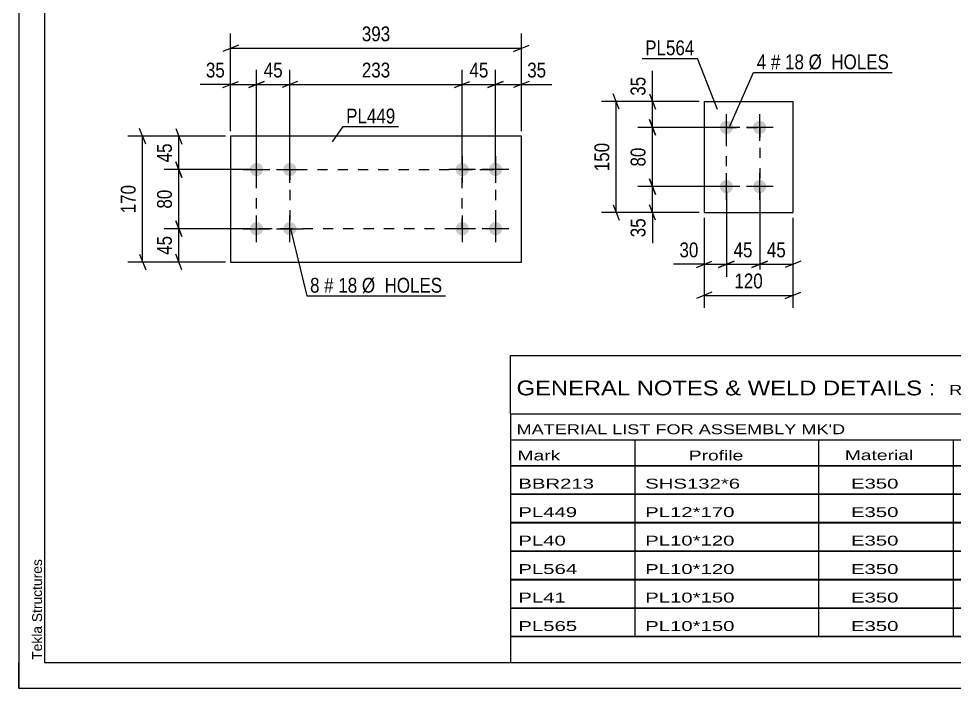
# Model space of a CAD drawing. Header units: millimetres. Extents: x 0 to 420, y 0 to 297.
# Drawn here: x 0 to 180.9, y 0 to 129.3 of the extents above; entities that cross this region are included whole.
import ezdxf

# ---------------------------------------------------------------- set-up
doc = ezdxf.new("R2010")
doc.units = ezdxf.units.MM
doc.linetypes.add('DXK_LINE_DOT2', pattern=[3.9198, 1.9599, -1.9599])
doc.styles.add('Arial', font='ARIAL.TTF', dxfattribs={"height": 0.2})
doc.styles.add('Arial Narrow', font='ARIALN.TTF', dxfattribs={"height": 0.2})

# ---------------------------------------------------------------- blocks, each defined once
blk = doc.blocks.new('Unknown-581589653-1129')
at = {"color": 5, "linetype": 'Continuous'}
for p, q in [((0, 297), (0, 0)), ((5, 292), (5, 5)), ((0, 0), (0, 5)), ((5, 5), (415, 5)), ((0, 0), (420, 0))]:
    blk.add_line(p, q, dxfattribs=at)
at = {"color": 174, "linetype": 'Continuous', "style": 'Arial'}
blk.add_text('Tekla Structures', height=1.9102, rotation=90, dxfattribs=at).set_placement((4.5, 5.5))
blk = doc.blocks.new('Part-581589653-5530 - 5529')
at = {"color": 2, "linetype": 'Continuous'}
for p, q in [((132.4, 113.3), (132.4, 91.87)), ((132.4, 113.3), (149.54, 113.3)), ((149.54, 113.3), (149.54, 91.87)), ((132.4, 91.87), (149.54, 91.87))]:
    blk.add_line(p, q, dxfattribs=at)
blk = doc.blocks.new('Bolt-581589653-5531 - 5529')
at = {"linetype": 'Continuous'}
for points in [[(136.69, 107.01, -1), (136.69, 109.58, -1)], [(143.11, 107.01, -1), (143.11, 109.58, -1)], [(136.69, 95.58, -1), (136.69, 98.15, -1)], [(143.11, 95.58, -1), (143.11, 98.15, -1)]]:
    blk.add_hatch(color=1, dxfattribs=at).paths.add_polyline_path(points)
at = {"color": 1, "linetype": 'Continuous'}
for p, q in [((136.69, 105.72), (136.69, 110.87)), ((143.11, 105.72), (143.11, 110.87)), ((139.26, 108.3), (134.11, 108.3)), ((145.69, 108.3), (140.54, 108.3)), ((136.69, 94.3), (136.69, 99.44)), ((143.11, 94.3), (143.11, 99.44)), ((139.26, 96.87), (134.11, 96.87)), ((145.69, 96.87), (140.54, 96.87))]:
    blk.add_line(p, q, dxfattribs=at)
blk = doc.blocks.new('Part-581589653-5521 - 5520')
at = {"color": 2, "linetype": 'Continuous'}
for p, q in [((97.09, 106.59), (40.93, 106.59)), ((40.93, 106.59), (40.93, 82.31)), ((97.09, 82.31), (97.09, 106.59)), ((40.93, 82.31), (97.09, 82.31))]:
    blk.add_line(p, q, dxfattribs=at)
blk = doc.blocks.new('Bolt-581589653-5522 - 5520')
at = {"linetype": 'Continuous'}
for points in [[(85.66, 98.88, -1), (85.66, 101.45, -1)], [(92.09, 98.88, -1), (92.09, 101.45, -1)], [(85.66, 87.45, -1), (85.66, 90.02, -1)], [(92.09, 87.45, -1), (92.09, 90.02, -1)]]:
    blk.add_hatch(color=1, dxfattribs=at).paths.add_polyline_path(points)
at = {"color": 1, "linetype": 'Continuous'}
for p, q in [((85.66, 102.74), (85.66, 97.59)), ((92.09, 102.74), (92.09, 97.59)), ((88.23, 100.16), (83.09, 100.16)), ((94.66, 100.16), (89.52, 100.16)), ((85.66, 91.31), (85.66, 86.16)), ((92.09, 91.31), (92.09, 86.16)), ((88.23, 88.74), (83.09, 88.74)), ((94.66, 88.74), (89.52, 88.74))]:
    blk.add_line(p, q, dxfattribs=at)
blk = doc.blocks.new('Bolt-581589653-5523 - 5520')
at = {"linetype": 'Continuous'}
for points in [[(45.93, 101.45, -1), (45.93, 98.88, -1)], [(52.36, 101.45, -1), (52.36, 98.88, -1)], [(45.93, 90.02, -1), (45.93, 87.45, -1)], [(52.36, 90.02, -1), (52.36, 87.45, -1)]]:
    blk.add_hatch(color=1, dxfattribs=at).paths.add_polyline_path(points)
at = {"color": 1, "linetype": 'Continuous'}
for p, q in [((45.93, 97.59), (45.93, 102.74)), ((52.36, 97.59), (52.36, 102.74)), ((43.36, 100.16), (48.5, 100.16)), ((49.79, 100.16), (54.93, 100.16)), ((45.93, 86.16), (45.93, 91.31)), ((52.36, 86.16), (52.36, 91.31)), ((43.36, 88.74), (48.5, 88.74)), ((49.79, 88.74), (54.93, 88.74))]:
    blk.add_line(p, q, dxfattribs=at)
blk = doc.blocks.new('Rectangle-581589653-6721 - 5529')
at = {"color": 1, "linetype": 'DXK_LINE_DOT2'}
blk.add_lwpolyline([(136.69, 108.3), (143.11, 108.3), (143.11, 96.87), (136.69, 96.87), (136.69, 108.3)], close=True, dxfattribs=at)
blk = doc.blocks.new('Rectangle-581589653-6785 - 5520')
at = {"color": 1, "linetype": 'DXK_LINE_DOT2'}
blk.add_lwpolyline([(45.93, 100.16), (52.36, 100.16), (52.36, 88.74), (45.93, 88.74), (45.93, 100.16)], close=True, dxfattribs=at)
blk = doc.blocks.new('Rectangle-581589653-6795 - 5520')
at = {"color": 1, "linetype": 'DXK_LINE_DOT2'}
blk.add_lwpolyline([(45.93, 100.16), (92.09, 100.16), (92.09, 88.74), (45.93, 88.74), (45.93, 100.16)], close=True, dxfattribs=at)
blk = doc.blocks.new('Rectangle-581589653-6805 - 5520')
at = {"color": 1, "linetype": 'DXK_LINE_DOT2'}
blk.add_lwpolyline([(85.66, 100.16), (92.09, 100.16), (92.09, 88.74), (85.66, 88.74), (85.66, 100.16)], close=True, dxfattribs=at)
blk = doc.blocks.new('StraightDimension-581589653-5639 - 5529')
at = {"color": 7, "linetype": 'Continuous'}
for p, q in [((121.8, 98.37), (123, 95.37)), ((135.69, 96.87), (119.55, 96.87)), ((122.4, 91.87), (122.4, 96.87)), ((123, 90.37), (121.8, 93.37)), ((131.4, 91.87), (119.55, 91.87))]:
    blk.add_line(p, q, dxfattribs=at)
at = {"color": 0}
blk.add_wipeout([(121.65, 91.34), (117.45, 91.34), (117.45, 86.49), (121.65, 86.49)], dxfattribs=at)
at = {"color": 7, "linetype": 'Continuous'}
blk.add_line((122.4, 91.87), (122.4, 85.96), dxfattribs=at)
blk.add_line((122.4, 91.87), (122.4, 85.96), dxfattribs=at)
at = {"color": 3, "style": 'Arial Narrow'}
blk.add_text('35', height=2.863, rotation=90.0002, dxfattribs=at).set_placement((121.05, 87.09))
blk = doc.blocks.new('StraightDimension-581589653-5655 - 5529')
at = {"color": 7, "linetype": 'Continuous'}
for p, q in [((136.69, 95.87), (136.69, 79.47)), ((132.4, 90.87), (132.4, 79.47)), ((130.9, 81.27), (133.9, 82.47)), ((132.4, 81.87), (136.69, 81.87)), ((138.19, 82.47), (135.19, 81.27))]:
    blk.add_line(p, q, dxfattribs=at)
at = {"color": 0}
blk.add_wipeout([(131.87, 82.62), (131.87, 86.82), (127.02, 86.82), (127.02, 82.62)], dxfattribs=at)
at = {"color": 7, "linetype": 'Continuous'}
blk.add_line((132.4, 81.87), (126.49, 81.87), dxfattribs=at)
blk.add_line((132.4, 81.87), (126.49, 81.87), dxfattribs=at)
at = {"color": 3, "style": 'Arial Narrow'}
blk.add_text('30', height=2.863, dxfattribs=at).set_placement((127.62, 83.22))
blk = doc.blocks.new('StraightDimension-581589653-5638 - 5529')
at = {"color": 7, "linetype": 'Continuous'}
for p, q in [((121.8, 109.8), (123, 106.8)), ((135.69, 108.3), (119.55, 108.3)), ((122.4, 96.87), (122.4, 108.3)), ((123, 95.37), (121.8, 98.37)), ((135.69, 96.87), (119.55, 96.87))]:
    blk.add_line(p, q, dxfattribs=at)
at = {"color": 0}
blk.add_wipeout([(121.65, 105.01), (117.45, 105.01), (117.45, 100.15), (121.65, 100.15)], dxfattribs=at)
at = {"color": 3, "style": 'Arial Narrow'}
blk.add_text('80', height=2.863, rotation=90.0002, dxfattribs=at).set_placement((121.05, 100.75))
blk = doc.blocks.new('StraightDimension-581589653-5637 - 5529')
at = {"color": 7, "linetype": 'Continuous'}
for p, q in [((121.8, 114.8), (123, 111.8)), ((131.4, 113.3), (119.55, 113.3)), ((122.4, 108.3), (122.4, 113.3)), ((123, 106.8), (121.8, 109.8)), ((135.69, 108.3), (119.55, 108.3))]:
    blk.add_line(p, q, dxfattribs=at)
at = {"color": 0}
blk.add_wipeout([(121.65, 118.68), (117.45, 118.68), (117.45, 113.82), (121.65, 113.82)], dxfattribs=at)
at = {"color": 7, "linetype": 'Continuous'}
blk.add_line((122.4, 113.3), (122.4, 119.2), dxfattribs=at)
blk.add_line((122.4, 113.3), (122.4, 119.2), dxfattribs=at)
at = {"color": 3, "style": 'Arial Narrow'}
blk.add_text('35', height=2.863, rotation=90.0002, dxfattribs=at).set_placement((121.05, 114.42))
blk = doc.blocks.new('StraightDimension-581589653-5649 - 5529')
at = {"color": 7, "linetype": 'Continuous'}
for p, q in [((116, 111.8), (114.8, 114.8)), ((131.4, 113.3), (112.55, 113.3)), ((115.4, 91.87), (115.4, 113.3)), ((114.8, 93.37), (116, 90.37)), ((131.4, 91.87), (112.55, 91.87))]:
    blk.add_line(p, q, dxfattribs=at)
at = {"color": 0}
blk.add_wipeout([(114.65, 105.92), (110.45, 105.92), (110.45, 99.24), (114.65, 99.24)], dxfattribs=at)
at = {"color": 3, "style": 'Arial Narrow'}
blk.add_text('150', height=2.863, rotation=90.0002, dxfattribs=at).set_placement((114.05, 99.84))
blk = doc.blocks.new('StraightDimension-581589653-5653 - 5529')
at = {"color": 7, "linetype": 'Continuous'}
for p, q in [((143.11, 95.87), (143.11, 79.47)), ((149.54, 90.87), (149.54, 79.47)), ((141.61, 81.27), (144.61, 82.47)), ((143.11, 81.87), (149.54, 81.87)), ((151.04, 82.47), (148.04, 81.27))]:
    blk.add_line(p, q, dxfattribs=at)
at = {"color": 0}
blk.add_wipeout([(148.76, 82.62), (148.76, 86.82), (143.9, 86.82), (143.9, 82.62)], dxfattribs=at)
at = {"color": 3, "style": 'Arial Narrow'}
blk.add_text('45', height=2.863, dxfattribs=at).set_placement((144.5, 83.22))
blk = doc.blocks.new('StraightDimension-581589653-5654 - 5529')
at = {"color": 7, "linetype": 'Continuous'}
for p, q in [((136.69, 95.87), (136.69, 79.47)), ((143.11, 95.87), (143.11, 79.47)), ((135.19, 81.27), (138.19, 82.47)), ((136.69, 81.87), (143.11, 81.87)), ((144.61, 82.47), (141.61, 81.27))]:
    blk.add_line(p, q, dxfattribs=at)
at = {"color": 0}
blk.add_wipeout([(142.33, 82.62), (142.33, 86.82), (137.47, 86.82), (137.47, 82.62)], dxfattribs=at)
at = {"color": 3, "style": 'Arial Narrow'}
blk.add_text('45', height=2.863, dxfattribs=at).set_placement((138.07, 83.22))
blk = doc.blocks.new('StraightDimension-581589653-5665 - 5529')
at = {"color": 7, "linetype": 'Continuous'}
for p, q in [((132.4, 90.87), (132.4, 73.47)), ((149.54, 90.87), (149.54, 73.47)), ((133.9, 76.47), (130.9, 75.27)), ((148.04, 75.27), (151.04, 76.47)), ((132.4, 75.87), (149.54, 75.87))]:
    blk.add_line(p, q, dxfattribs=at)
at = {"color": 0}
blk.add_wipeout([(144.31, 76.62), (144.31, 80.82), (137.63, 80.82), (137.63, 76.62)], dxfattribs=at)
at = {"color": 3, "style": 'Arial Narrow'}
blk.add_text('120', height=2.863, dxfattribs=at).set_placement((138.23, 77.22))
blk = doc.blocks.new('StraightDimension-581589653-5593 - 5520')
at = {"color": 7, "linetype": 'Continuous'}
for p, q in [((92.09, 101.16), (92.09, 119.44)), ((97.09, 107.59), (97.09, 119.44)), ((90.59, 115.99), (93.59, 117.19)), ((92.09, 116.59), (97.09, 116.59)), ((98.59, 117.19), (95.59, 115.99))]:
    blk.add_line(p, q, dxfattribs=at)
at = {"color": 0}
blk.add_wipeout([(102.47, 117.34), (102.47, 121.54), (97.61, 121.54), (97.61, 117.34)], dxfattribs=at)
at = {"color": 7, "linetype": 'Continuous'}
blk.add_line((97.09, 116.59), (102.99, 116.59), dxfattribs=at)
blk.add_line((97.09, 116.59), (102.99, 116.59), dxfattribs=at)
at = {"color": 3, "style": 'Arial Narrow'}
blk.add_text('35', height=2.863, dxfattribs=at).set_placement((98.21, 117.94))
blk = doc.blocks.new('StraightDimension-581589653-5594 - 5520')
at = {"color": 7, "linetype": 'Continuous'}
for p, q in [((85.66, 101.16), (85.66, 119.44)), ((92.09, 101.16), (92.09, 119.44)), ((84.16, 115.99), (87.16, 117.19)), ((85.66, 116.59), (92.09, 116.59)), ((93.59, 117.19), (90.59, 115.99))]:
    blk.add_line(p, q, dxfattribs=at)
at = {"color": 0}
blk.add_wipeout([(91.3, 117.34), (91.3, 121.54), (86.45, 121.54), (86.45, 117.34)], dxfattribs=at)
at = {"color": 3, "style": 'Arial Narrow'}
blk.add_text('45', height=2.863, dxfattribs=at).set_placement((87.05, 117.94))
blk = doc.blocks.new('StraightDimension-581589653-5595 - 5520')
at = {"color": 7, "linetype": 'Continuous'}
for p, q in [((52.36, 101.16), (52.36, 119.44)), ((85.66, 101.16), (85.66, 119.44)), ((53.86, 117.19), (50.86, 115.99)), ((52.36, 116.59), (85.66, 116.59)), ((84.16, 115.99), (87.16, 117.19))]:
    blk.add_line(p, q, dxfattribs=at)
at = {"color": 0}
blk.add_wipeout([(72.35, 117.34), (72.35, 121.54), (65.67, 121.54), (65.67, 117.34)], dxfattribs=at)
at = {"color": 3, "style": 'Arial Narrow'}
blk.add_text('233', height=2.863, dxfattribs=at).set_placement((66.27, 117.94))
blk = doc.blocks.new('StraightDimension-581589653-5596 - 5520')
at = {"color": 7, "linetype": 'Continuous'}
for p, q in [((45.93, 101.16), (45.93, 119.44)), ((52.36, 101.16), (52.36, 119.44)), ((44.43, 115.99), (47.43, 117.19)), ((45.93, 116.59), (52.36, 116.59)), ((53.86, 117.19), (50.86, 115.99))]:
    blk.add_line(p, q, dxfattribs=at)
at = {"color": 0}
blk.add_wipeout([(51.58, 117.34), (51.58, 121.54), (46.72, 121.54), (46.72, 117.34)], dxfattribs=at)
at = {"color": 3, "style": 'Arial Narrow'}
blk.add_text('45', height=2.863, dxfattribs=at).set_placement((47.32, 117.94))
blk = doc.blocks.new('StraightDimension-581589653-5597 - 5520')
at = {"color": 7, "linetype": 'Continuous'}
for p, q in [((40.93, 107.59), (40.93, 119.44)), ((45.93, 101.16), (45.93, 119.44)), ((39.43, 115.99), (42.43, 117.19)), ((40.93, 116.59), (45.93, 116.59)), ((47.43, 117.19), (44.43, 115.99))]:
    blk.add_line(p, q, dxfattribs=at)
at = {"color": 0}
blk.add_wipeout([(40.41, 117.34), (40.41, 121.54), (35.55, 121.54), (35.55, 117.34)], dxfattribs=at)
at = {"color": 7, "linetype": 'Continuous'}
blk.add_line((40.93, 116.59), (35.03, 116.59), dxfattribs=at)
blk.add_line((40.93, 116.59), (35.03, 116.59), dxfattribs=at)
at = {"color": 3, "style": 'Arial Narrow'}
blk.add_text('35', height=2.863, dxfattribs=at).set_placement((36.15, 117.94))
blk = doc.blocks.new('StraightDimension-581589653-5613 - 5520')
at = {"color": 7, "linetype": 'Continuous'}
for p, q in [((40.93, 107.59), (40.93, 126.44)), ((97.09, 107.59), (97.09, 126.44)), ((42.43, 124.19), (39.43, 122.99)), ((40.93, 123.59), (97.09, 123.59)), ((95.59, 122.99), (98.59, 124.19))]:
    blk.add_line(p, q, dxfattribs=at)
at = {"color": 0}
blk.add_wipeout([(72.35, 124.34), (72.35, 128.54), (65.67, 128.54), (65.67, 124.34)], dxfattribs=at)
at = {"color": 3, "style": 'Arial Narrow'}
blk.add_text('393', height=2.863, dxfattribs=at).set_placement((66.27, 124.94))
blk = doc.blocks.new('StraightDimension-581589653-5633 - 5520')
at = {"color": 7, "linetype": 'Continuous'}
for p, q in [((24.53, 105.09), (23.33, 108.09)), ((39.93, 106.59), (21.08, 106.59)), ((23.93, 82.31), (23.93, 106.59)), ((23.33, 83.81), (24.53, 80.81)), ((39.93, 82.31), (21.08, 82.31))]:
    blk.add_line(p, q, dxfattribs=at)
at = {"color": 0}
blk.add_wipeout([(23.18, 97.79), (18.98, 97.79), (18.98, 91.11), (23.18, 91.11)], dxfattribs=at)
at = {"color": 3, "style": 'Arial Narrow'}
blk.add_text('170', height=2.863, rotation=90.0002, dxfattribs=at).set_placement((22.58, 91.71))
blk = doc.blocks.new('StraightDimension-581589653-6763 - 5520')
at = {"color": 7, "linetype": 'Continuous'}
for p, q in [((30.33, 108.09), (31.53, 105.09)), ((39.93, 106.59), (28.08, 106.59)), ((30.93, 100.16), (30.93, 106.59)), ((31.53, 98.66), (30.33, 101.66)), ((44.93, 100.16), (28.08, 100.16))]:
    blk.add_line(p, q, dxfattribs=at)
at = {"color": 0}
blk.add_wipeout([(30.18, 105.81), (25.98, 105.81), (25.98, 100.95), (30.18, 100.95)], dxfattribs=at)
at = {"color": 3, "style": 'Arial Narrow'}
blk.add_text('45', height=2.863, rotation=90.0002, dxfattribs=at).set_placement((29.58, 101.55))
blk = doc.blocks.new('StraightDimension-581589653-6764 - 5520')
at = {"color": 7, "linetype": 'Continuous'}
for p, q in [((30.33, 101.66), (31.53, 98.66)), ((44.93, 100.16), (28.08, 100.16)), ((30.93, 88.74), (30.93, 100.16)), ((44.93, 88.74), (28.08, 88.74)), ((31.53, 87.24), (30.33, 90.24))]:
    blk.add_line(p, q, dxfattribs=at)
at = {"color": 0}
blk.add_wipeout([(30.18, 96.88), (25.98, 96.88), (25.98, 92.02), (30.18, 92.02)], dxfattribs=at)
at = {"color": 3, "style": 'Arial Narrow'}
blk.add_text('80', height=2.863, rotation=90.0002, dxfattribs=at).set_placement((29.58, 92.62))
blk = doc.blocks.new('StraightDimension-581589653-6765 - 5520')
at = {"color": 7, "linetype": 'Continuous'}
for p, q in [((44.93, 88.74), (28.08, 88.74)), ((30.33, 90.24), (31.53, 87.24)), ((30.93, 82.31), (30.93, 88.74)), ((31.53, 80.81), (30.33, 83.81)), ((39.93, 82.31), (28.08, 82.31))]:
    blk.add_line(p, q, dxfattribs=at)
at = {"color": 0}
blk.add_wipeout([(30.18, 87.95), (25.98, 87.95), (25.98, 83.09), (30.18, 83.09)], dxfattribs=at)
at = {"color": 3, "style": 'Arial Narrow'}
blk.add_text('45', height=2.863, rotation=90.0002, dxfattribs=at).set_placement((29.58, 83.69))
blk = doc.blocks.new('Unknown-581589653-7108')
at = {"color": 7, "linetype": 'Continuous'}
for p, q in [((95, 64.25), (255, 64.25)), ((95, 53), (95, 64.25)), ((255, 64.25), (255, 53)), ((95, 53), (255, 53)), ((95, 53), (95, 48)), ((255, 53), (255, 48)), ((95, 48), (255, 48)), ((95, 48), (95, 43)), ((119, 48), (119, 43)), ((154.5, 48), (154.5, 43)), ((180.5, 48), (180.5, 43)), ((193.5, 48), (193.5, 43)), ((211, 48), (211, 43)), ((233, 48), (233, 43)), ((255, 48), (255, 43)), ((95, 43), (255, 43)), ((95, 42.95), (95, 37.55)), ((95, 42.95), (255, 42.95)), ((119, 43), (119, 37.5)), ((154.5, 43), (154.5, 37.5)), ((180.5, 43), (180.5, 37.5)), ((193.5, 43), (193.5, 37.5)), ((211, 43), (211, 37.5)), ((233, 43), (233, 37.5)), ((255, 42.95), (255, 37.55)), ((95, 37.55), (255, 37.55)), ((95, 37.45), (95, 32.05)), ((95, 37.45), (255, 37.45)), ((119, 37.5), (119, 32)), ((154.5, 37.5), (154.5, 32)), ((180.5, 37.5), (180.5, 32)), ((193.5, 37.5), (193.5, 32)), ((211, 37.5), (211, 32)), ((233, 37.5), (233, 32)), ((255, 37.45), (255, 32.05)), ((95, 32.05), (255, 32.05)), ((95, 31.95), (95, 26.55)), ((95, 31.95), (255, 31.95)), ((119, 32), (119, 26.5)), ((154.5, 32), (154.5, 26.5)), ((180.5, 32), (180.5, 26.5)), ((193.5, 32), (193.5, 26.5)), ((211, 32), (211, 26.5)), ((233, 32), (233, 26.5)), ((255, 31.95), (255, 26.55)), ((95, 26.55), (255, 26.55)), ((95, 26.45), (95, 21.05)), ((95, 26.45), (255, 26.45)), ((119, 26.5), (119, 21)), ((154.5, 26.5), (154.5, 21)), ((180.5, 26.5), (180.5, 21)), ((193.5, 26.5), (193.5, 21)), ((211, 26.5), (211, 21)), ((233, 26.5), (233, 21)), ((255, 26.45), (255, 21.05)), ((95, 21.05), (255, 21.05)), ((95, 20.95), (95, 15.55)), ((95, 20.95), (255, 20.95)), ((119, 21), (119, 15.5)), ((154.5, 21), (154.5, 15.5)), ((180.5, 21), (180.5, 15.5)), ((193.5, 21), (193.5, 15.5)), ((211, 21), (211, 15.5)), ((233, 21), (233, 15.5)), ((255, 20.95), (255, 15.55)), ((95, 15.55), (255, 15.55)), ((95, 15.45), (95, 10.05)), ((95, 15.45), (255, 15.45)), ((119, 15.5), (119, 10)), ((154.5, 15.5), (154.5, 10)), ((180.5, 15.5), (180.5, 10)), ((193.5, 15.5), (193.5, 10)), ((211, 15.5), (211, 10)), ((233, 15.5), (233, 10)), ((255, 15.45), (255, 10.05)), ((95, 10.05), (255, 10.05)), ((95, 10), (255, 10)), ((95, 10), (95, 5)), ((211, 10), (211, 5)), ((233, 10), (233, 5)), ((255, 10), (255, 5)), ((95, 5), (255, 5))]:
    blk.add_line(p, q, dxfattribs=at)
at = {"color": 7, "style": 'Arial Narrow'}
for s, height, width, p in [('GENERAL NOTES & WELD DETAILS :', 2.8633, 1.4, (96.15, 56.56)), ('REFER TYP DRAWING TYP-01', 1.9089, 1.6, (179.7, 56.66)), ("MATERIAL LIST FOR ASSEMBLY MK'D", 1.9089, 1.6, (96.15, 49.06)), ('BBR213', 1.909, 1.794707, (187.48, 48.97)), ('1', 1.91, 1.794707, (217.08, 49.06)), ('No. Required', 1.9089, 1.6, (226.41, 49.06)), ('Mark', 1.909, 1.7, (96.34, 44)), ('Profile', 1.909, 1.7, (129.41, 44)), ('Material', 1.909, 1.7, (159.54, 44.06)), ('No.', 1.909, 1.7, (184.5, 44.06)), ('Length', 1.909, 1.7, (195, 44.06)), ('Area', 1.909, 1.7, (217.5, 44.06)), ('Weight', 1.909, 1.7, (237, 44.06))]:
    blk.add_text(s, height=height, dxfattribs=dict(at, width=width)).set_placement(p)
at = {"color": 7, "linetype": 'Continuous', "style": 'Arial Narrow'}
for s, height, width, p in [('BBR213', 1.909, 1.794707, (96.5, 38.56)), ('SHS132*6', 1.909, 1.794707, (121, 38.56)), ('E350', 1.909, 1.794707, (160.74, 38.56)), ('1', 1.91, 1.794707, (184.86, 38.56)), ('2258', 1.909, 1.794707, (197.58, 38.56)), ('1.2', 1.909, 1.794707, (221.32, 38.56)), ('53.4', 1.909, 1.794707, (240.14, 38.56)), ('PL449', 1.909, 1.794707, (96.5, 33.06)), ('PL12*170', 1.909, 1.794707, (121, 33.06)), ('E350', 1.909, 1.794707, (160.74, 33.06)), ('1', 1.91, 1.794707, (184.86, 33.06)), ('393', 1.909, 1.794707, (199.77, 33.06)), ('0.1', 1.909, 1.794707, (221.32, 33.06)), ('6.3', 1.909, 1.794707, (242.33, 33.06)), ('PL40', 1.909, 1.794707, (96.5, 27.56)), ('PL10*120', 1.909, 1.794707, (121, 27.56)), ('E350', 1.909, 1.794707, (160.74, 27.56)), ('2', 1.91, 1.794707, (184.86, 27.56)), ('150', 1.909, 1.794707, (199.77, 27.56)), ('0.0', 1.909, 1.794707, (221.32, 27.56)), ('2.8', 1.909, 1.794707, (242.33, 27.56)), ('PL564', 1.909, 1.794707, (96.5, 22.06)), ('PL10*120', 1.909, 1.794707, (121, 22.06)), ('E350', 1.909, 1.794707, (160.74, 22.06)), ('2', 1.91, 1.794707, (184.86, 22.06)), ('150', 1.909, 1.794707, (199.77, 22.06)), ('0.0', 1.909, 1.794707, (221.32, 22.06)), ('2.8', 1.909, 1.794707, (242.33, 22.06)), ('PL41', 1.909, 1.794707, (96.5, 16.56)), ('PL10*150', 1.909, 1.794707, (121, 16.56)), ('E350', 1.909, 1.794707, (160.74, 16.56)), ('1', 1.91, 1.794707, (184.86, 16.56)), ('150', 1.909, 1.794707, (199.77, 16.56)), ('0.1', 1.909, 1.794707, (221.32, 16.56)), ('1.8', 1.909, 1.794707, (242.33, 16.56)), ('PL565', 1.909, 1.794707, (96.5, 11.06)), ('PL10*150', 1.909, 1.794707, (121, 11.06)), ('E350', 1.909, 1.794707, (160.74, 11.06)), ('1', 1.91, 1.794707, (184.86, 11.06)), ('150', 1.909, 1.794707, (199.77, 11.06)), ('0.1', 1.909, 1.794707, (221.32, 11.06)), ('1.8', 1.909, 1.794707, (242.33, 11.06)), ('Total', 1.909, 1.7, (197.33, 6.5)), ('1.6', 1.909, 1.794707, (220.83, 6.5)), ('68.9', 1.909, 1.794707, (240.14, 6.5))]:
    blk.add_text(s, height=height, dxfattribs=dict(at, width=width)).set_placement(p)
blk = doc.blocks.new('Mark-581589653-5719 - 5529')
at = {"color": 0}
blk.add_wipeout([(144.38, 119.53), (144.38, 122.53), (142.55, 122.53), (142.55, 119.53)], dxfattribs=at)
blk.add_wipeout([(144.38, 119.53), (144.38, 122.53), (142.55, 122.53), (142.55, 119.53)], dxfattribs=at)
at = {"color": 7, "linetype": 'Continuous'}
blk.add_line((137.36, 108.55), (141.95, 118.93), dxfattribs=at)
at = {"color": 3, "style": 'Arial Narrow'}
blk.add_text('4', height=2.86, dxfattribs=at).set_placement((142.55, 119.53))
at = {"color": 0}
blk.add_wipeout([(147.11, 119.53), (147.11, 122.53), (145.28, 122.53), (145.28, 119.53)], dxfattribs=at)
blk.add_wipeout([(147.11, 119.53), (147.11, 122.53), (145.28, 122.53), (145.28, 119.53)], dxfattribs=at)
at = {"color": 3, "style": 'Arial Narrow'}
blk.add_text('#', height=2.86, dxfattribs=at).set_placement((145.28, 119.53))
at = {"color": 0}
blk.add_wipeout([(151.67, 119.53), (151.67, 122.53), (148.01, 122.53), (148.01, 119.53)], dxfattribs=at)
blk.add_wipeout([(151.67, 119.53), (151.67, 122.53), (148.01, 122.53), (148.01, 119.53)], dxfattribs=at)
at = {"color": 3, "style": 'Arial Narrow'}
blk.add_text('18', height=2.863, dxfattribs=at).set_placement((148.01, 119.53))
at = {"color": 0}
blk.add_wipeout([(168.09, 119.53), (168.09, 122.53), (152.57, 122.53), (152.57, 119.53)], dxfattribs=at)
blk.add_wipeout([(168.09, 119.53), (168.09, 122.53), (152.57, 122.53), (152.57, 119.53)], dxfattribs=at)
at = {"color": 7, "linetype": 'Continuous'}
blk.add_line((141.95, 118.93), (168.69, 118.93), dxfattribs=at)
at = {"color": 3, "style": 'Arial Narrow'}
blk.add_text('Ø  HOLES', height=2.863, dxfattribs=at).set_placement((152.57, 119.53))
blk = doc.blocks.new('Mark-581589653-5716 - 5529')
at = {"color": 0}
blk.add_wipeout([(130.5, 122.24), (130.5, 125.24), (121, 125.24), (121, 122.24)], dxfattribs=at)
blk.add_wipeout([(130.5, 122.24), (130.5, 125.24), (121, 125.24), (121, 122.24)], dxfattribs=at)
at = {"color": 30, "linetype": 'Continuous'}
for p in [(120.4, 121.64), (134.96, 111.79)]:
    blk.add_line(p, (131.1, 121.64), dxfattribs=at)
at = {"color": 3, "style": 'Arial Narrow'}
blk.add_text('PL564', height=2.863, dxfattribs=at).set_placement((121, 122.24))
blk = doc.blocks.new('MarkSet-581589653-6815 - 5520')
at = {"color": 0}
blk.add_wipeout([(58.09, 76.39), (58.09, 79.39), (56.27, 79.39), (56.27, 76.39)], dxfattribs=at)
blk.add_wipeout([(58.09, 76.39), (58.09, 79.39), (56.27, 79.39), (56.27, 76.39)], dxfattribs=at)
at = {"color": 7, "linetype": 'Continuous'}
blk.add_line((52.46, 88.7), (55.67, 75.79), dxfattribs=at)
at = {"color": 3, "style": 'Arial Narrow'}
blk.add_text('8', height=2.86, dxfattribs=at).set_placement((56.27, 76.39))
at = {"color": 0}
blk.add_wipeout([(60.82, 76.39), (60.82, 79.39), (58.99, 79.39), (58.99, 76.39)], dxfattribs=at)
blk.add_wipeout([(60.82, 76.39), (60.82, 79.39), (58.99, 79.39), (58.99, 76.39)], dxfattribs=at)
at = {"color": 3, "style": 'Arial Narrow'}
blk.add_text('#', height=2.86, dxfattribs=at).set_placement((58.99, 76.39))
at = {"color": 0}
blk.add_wipeout([(65.38, 76.39), (65.38, 79.39), (61.72, 79.39), (61.72, 76.39)], dxfattribs=at)
blk.add_wipeout([(65.38, 76.39), (65.38, 79.39), (61.72, 79.39), (61.72, 76.39)], dxfattribs=at)
at = {"color": 3, "style": 'Arial Narrow'}
blk.add_text('18', height=2.863, dxfattribs=at).set_placement((61.72, 76.39))
at = {"color": 0}
blk.add_wipeout([(81.81, 76.39), (81.81, 79.39), (66.28, 79.39), (66.28, 76.39)], dxfattribs=at)
blk.add_wipeout([(81.81, 76.39), (81.81, 79.39), (66.28, 79.39), (66.28, 76.39)], dxfattribs=at)
at = {"color": 7, "linetype": 'Continuous'}
blk.add_line((55.67, 75.79), (82.41, 75.79), dxfattribs=at)
at = {"color": 3, "style": 'Arial Narrow'}
blk.add_text('Ø  HOLES', height=2.863, dxfattribs=at).set_placement((66.28, 76.39))
blk = doc.blocks.new('Mark-581589653-5711 - 5520')
at = {"color": 0}
blk.add_wipeout([(72.75, 109.07), (72.75, 112.07), (63.24, 112.07), (63.24, 109.07)], dxfattribs=at)
blk.add_wipeout([(72.75, 109.07), (72.75, 112.07), (63.24, 112.07), (63.24, 109.07)], dxfattribs=at)
at = {"color": 30, "linetype": 'Continuous'}
for p, q in [((60.58, 105.53), (62.64, 108.47)), ((62.64, 108.47), (73.35, 108.47))]:
    blk.add_line(p, q, dxfattribs=at)
at = {"color": 3, "style": 'Arial Narrow'}
blk.add_text('PL449', height=2.863, dxfattribs=at).set_placement((63.24, 109.07))

msp = doc.modelspace()

# ---------------------------------------------------------------- block references
for name in ['Unknown-581589653-1129', 'Part-581589653-5530 - 5529', 'Bolt-581589653-5531 - 5529', 'Rectangle-581589653-6721 - 5529', 'Part-581589653-5521 - 5520', 'Bolt-581589653-5523 - 5520', 'Bolt-581589653-5522 - 5520', 'Rectangle-581589653-6785 - 5520', 'Rectangle-581589653-6795 - 5520', 'Rectangle-581589653-6805 - 5520', 'Unknown-581589653-7108']:
    msp.add_blockref(name, (0, 0))

# ---------------------------------------------------------------- next in the draw order: block references
for name in ['StraightDimension-581589653-5593 - 5520', 'Mark-581589653-5719 - 5529', 'StraightDimension-581589653-5639 - 5529', 'StraightDimension-581589653-5653 - 5529', 'MarkSet-581589653-6815 - 5520']:
    msp.add_blockref(name, (0, 0))

# ---------------------------------------------------------------- next in the draw order: block references
for name in ['StraightDimension-581589653-5594 - 5520', 'StraightDimension-581589653-5655 - 5529']:
    msp.add_blockref(name, (0, 0))

# ---------------------------------------------------------------- next in the draw order: block references
for name in ['StraightDimension-581589653-5595 - 5520', 'StraightDimension-581589653-5638 - 5529']:
    msp.add_blockref(name, (0, 0))

# ---------------------------------------------------------------- next in the draw order: block references
for name in ['StraightDimension-581589653-5596 - 5520', 'StraightDimension-581589653-5637 - 5529', 'StraightDimension-581589653-5654 - 5529']:
    msp.add_blockref(name, (0, 0))

# ---------------------------------------------------------------- next in the draw order: block references
for name in ['StraightDimension-581589653-5597 - 5520', 'StraightDimension-581589653-5649 - 5529']:
    msp.add_blockref(name, (0, 0))

# ---------------------------------------------------------------- next in the draw order: block references
for name in ['StraightDimension-581589653-5613 - 5520', 'Mark-581589653-5716 - 5529', 'StraightDimension-581589653-5665 - 5529']:
    msp.add_blockref(name, (0, 0))

# ---------------------------------------------------------------- next in the draw order: block references
for name in ['Mark-581589653-5711 - 5520', 'StraightDimension-581589653-5633 - 5520']:
    msp.add_blockref(name, (0, 0))

# ---------------------------------------------------------------- next in the draw order: block references
msp.add_blockref('StraightDimension-581589653-6763 - 5520', (0, 0))

# ---------------------------------------------------------------- next in the draw order: block references
msp.add_blockref('StraightDimension-581589653-6764 - 5520', (0, 0))

# ---------------------------------------------------------------- next in the draw order: block references
msp.add_blockref('StraightDimension-581589653-6765 - 5520', (0, 0))

doc.saveas('drawing.dxf')
